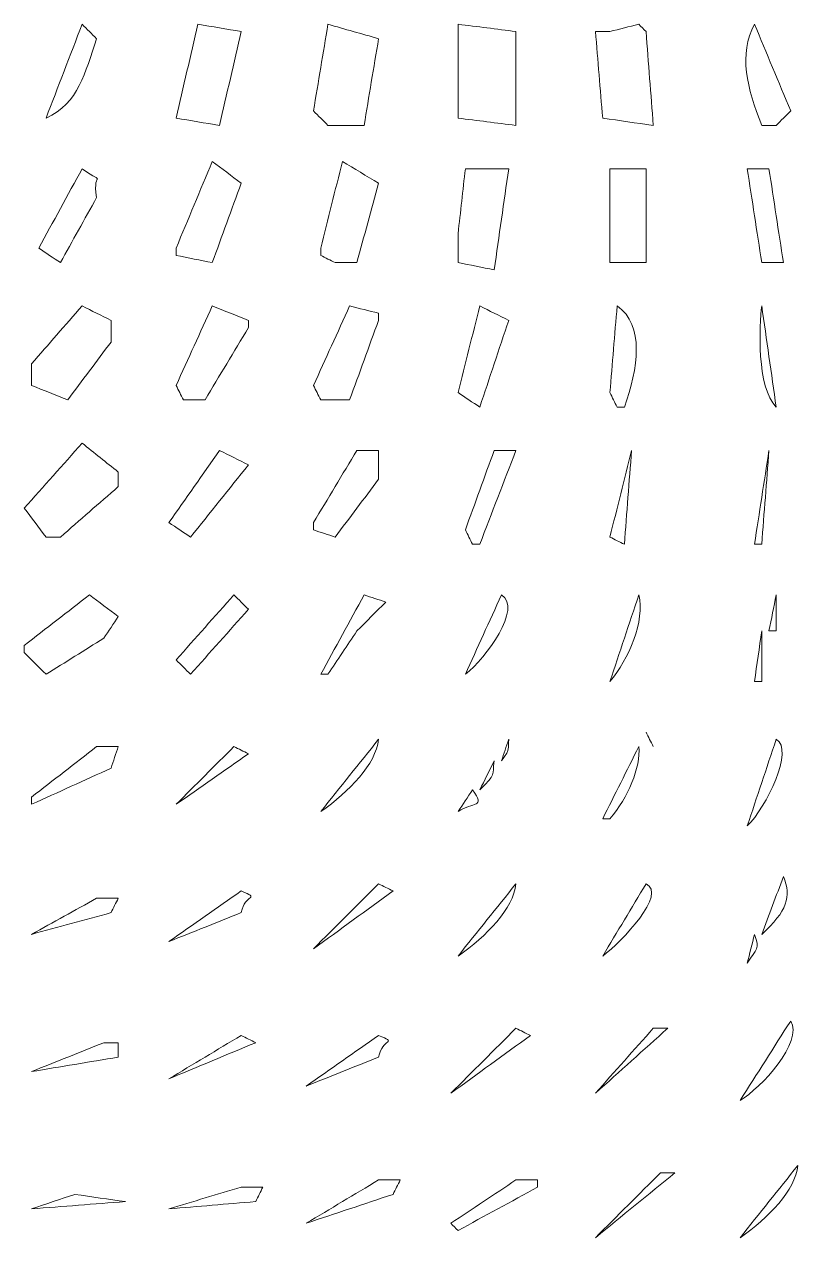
# Model space of a CAD drawing. Extents: x 69 to 542, y -750 to -43.
# Drawn here: x 317.9 to 425.7, y -746.3 to -578.3 of the extents above; entities that cross this region are included whole.
import ezdxf

# ---------------------------------------------------------------- set-up
doc = ezdxf.new("R2010")
doc.units = 0
doc.header["$MEASUREMENT"] = 0
doc.layers.add('Layer 1', color=7, linetype='Continuous', lineweight=0)

msp = doc.modelspace()

# ---------------------------------------------------------------- linework, layer by layer
at = {"layer": 'Layer 1', "color": 240, "lineweight": 18, "true_color": 0xed1c24}
for points, knots in [([(325.94, -578.33), (326.6, -579), (327.27, -579.67), (327.94, -580.33), (326.3, -585.04), (325.53, -589.27), (320.94, -591.33), (322.6, -587), (324.27, -582.67), (325.94, -578.33)], [0, 0, 0, 0, 1, 1, 1, 2, 2, 2, 3, 3, 3, 3]), ([(325.94, -578.33), (326.6, -579), (327.27, -579.67), (327.94, -580.33), (326.3, -585.04), (325.53, -589.27), (320.94, -591.33), (322.6, -587), (324.27, -582.67), (325.94, -578.33)], [0, 0, 0, 0, 1, 1, 1, 2, 2, 2, 3, 3, 3, 3]), ([(325.94, -578.33), (326.6, -579), (327.27, -579.67), (327.94, -580.33), (326.3, -585.04), (325.53, -589.27), (320.94, -591.33), (322.6, -587), (324.27, -582.67), (325.94, -578.33)], [0, 0, 0, 0, 1, 1, 1, 2, 2, 2, 3, 3, 3, 3]), ([(341.94, -578.33), (343.94, -578.67), (345.94, -579), (347.94, -579.33), (346.94, -583.67), (345.94, -588), (344.94, -592.33), (342.94, -592), (340.94, -591.67), (338.94, -591.33), (339.94, -587), (340.94, -582.67), (341.94, -578.33)], [0, 0, 0, 0, 1, 1, 1, 2, 2, 2, 3, 3, 3, 4, 4, 4, 4]), ([(341.94, -578.33), (343.94, -578.67), (345.94, -579), (347.94, -579.33), (346.94, -583.67), (345.94, -588), (344.94, -592.33), (342.94, -592), (340.94, -591.67), (338.94, -591.33), (339.94, -587), (340.94, -582.67), (341.94, -578.33)], [0, 0, 0, 0, 1, 1, 1, 2, 2, 2, 3, 3, 3, 4, 4, 4, 4]), ([(341.94, -578.33), (343.94, -578.67), (345.94, -579), (347.94, -579.33), (346.94, -583.67), (345.94, -588), (344.94, -592.33), (342.94, -592), (340.94, -591.67), (338.94, -591.33), (339.94, -587), (340.94, -582.67), (341.94, -578.33)], [0, 0, 0, 0, 1, 1, 1, 2, 2, 2, 3, 3, 3, 4, 4, 4, 4]), ([(359.94, -578.33), (362.27, -579), (364.6, -579.67), (366.94, -580.33), (366.27, -584.33), (365.6, -588.33), (364.94, -592.33), (363.27, -592.33), (361.6, -592.33), (359.94, -592.33), (359.27, -591.67), (358.6, -591), (357.94, -590.33), (358.6, -586.33), (359.27, -582.33), (359.94, -578.33)], [0, 0, 0, 0, 1, 1, 1, 2, 2, 2, 3, 3, 3, 4, 4, 4, 5, 5, 5, 5]), ([(359.94, -578.33), (362.27, -579), (364.6, -579.67), (366.94, -580.33), (366.27, -584.33), (365.6, -588.33), (364.94, -592.33), (363.27, -592.33), (361.6, -592.33), (359.94, -592.33), (359.27, -591.67), (358.6, -591), (357.94, -590.33), (358.6, -586.33), (359.27, -582.33), (359.94, -578.33)], [0, 0, 0, 0, 1, 1, 1, 2, 2, 2, 3, 3, 3, 4, 4, 4, 5, 5, 5, 5]), ([(359.94, -578.33), (362.27, -579), (364.6, -579.67), (366.94, -580.33), (366.27, -584.33), (365.6, -588.33), (364.94, -592.33), (363.27, -592.33), (361.6, -592.33), (359.94, -592.33), (359.27, -591.67), (358.6, -591), (357.94, -590.33), (358.6, -586.33), (359.27, -582.33), (359.94, -578.33)], [0, 0, 0, 0, 1, 1, 1, 2, 2, 2, 3, 3, 3, 4, 4, 4, 5, 5, 5, 5]), ([(377.94, -578.33), (380.6, -578.67), (383.27, -579), (385.94, -579.33), (385.94, -583.67), (385.94, -588), (385.94, -592.33), (383.27, -592), (380.6, -591.67), (377.94, -591.33), (377.94, -587), (377.94, -582.67), (377.94, -578.33)], [0, 0, 0, 0, 1, 1, 1, 2, 2, 2, 3, 3, 3, 4, 4, 4, 4]), ([(377.94, -578.33), (380.6, -578.67), (383.27, -579), (385.94, -579.33), (385.94, -583.67), (385.94, -588), (385.94, -592.33), (383.27, -592), (380.6, -591.67), (377.94, -591.33), (377.94, -587), (377.94, -582.67), (377.94, -578.33)], [0, 0, 0, 0, 1, 1, 1, 2, 2, 2, 3, 3, 3, 4, 4, 4, 4]), ([(377.94, -578.33), (380.6, -578.67), (383.27, -579), (385.94, -579.33), (385.94, -583.67), (385.94, -588), (385.94, -592.33), (383.27, -592), (380.6, -591.67), (377.94, -591.33), (377.94, -587), (377.94, -582.67), (377.94, -578.33)], [0, 0, 0, 0, 1, 1, 1, 2, 2, 2, 3, 3, 3, 4, 4, 4, 4]), ([(404.94, -592.33), (402.6, -592), (400.27, -591.67), (397.94, -591.33), (397.6, -587.33), (397.27, -583.33), (396.94, -579.33), (397.6, -579.33), (398.27, -579.33), (398.94, -579.33), (400.27, -579), (401.6, -578.67), (402.94, -578.33), (403.27, -578.67), (403.6, -579), (403.94, -579.33), (404.27, -583.67), (404.6, -588), (404.94, -592.33)], [0, 0, 0, 0, 1, 1, 1, 2, 2, 2, 3, 3, 3, 4, 4, 4, 5, 5, 5, 6, 6, 6, 6]), ([(404.94, -592.33), (402.6, -592), (400.27, -591.67), (397.94, -591.33), (397.6, -587.33), (397.27, -583.33), (396.94, -579.33), (397.6, -579.33), (398.27, -579.33), (398.94, -579.33), (400.27, -579), (401.6, -578.67), (402.94, -578.33), (403.27, -578.67), (403.6, -579), (403.94, -579.33), (404.27, -583.67), (404.6, -588), (404.94, -592.33)], [0, 0, 0, 0, 1, 1, 1, 2, 2, 2, 3, 3, 3, 4, 4, 4, 5, 5, 5, 6, 6, 6, 6]), ([(404.94, -592.33), (402.6, -592), (400.27, -591.67), (397.94, -591.33), (397.6, -587.33), (397.27, -583.33), (396.94, -579.33), (397.6, -579.33), (398.27, -579.33), (398.94, -579.33), (400.27, -579), (401.6, -578.67), (402.94, -578.33), (403.27, -578.67), (403.6, -579), (403.94, -579.33), (404.27, -583.67), (404.6, -588), (404.94, -592.33)], [0, 0, 0, 0, 1, 1, 1, 2, 2, 2, 3, 3, 3, 4, 4, 4, 5, 5, 5, 6, 6, 6, 6]), ([(418.94, -578.33), (420.6, -582.33), (422.27, -586.33), (423.94, -590.33), (423.27, -591), (422.6, -591.67), (421.94, -592.33), (421.27, -592.33), (420.6, -592.33), (419.94, -592.33), (417.91, -587.16), (416.68, -582.52), (418.94, -578.33)], [0, 0, 0, 0, 1, 1, 1, 2, 2, 2, 3, 3, 3, 4, 4, 4, 4]), ([(418.94, -578.33), (420.6, -582.33), (422.27, -586.33), (423.94, -590.33), (423.27, -591), (422.6, -591.67), (421.94, -592.33), (421.27, -592.33), (420.6, -592.33), (419.94, -592.33), (417.91, -587.16), (416.68, -582.52), (418.94, -578.33)], [0, 0, 0, 0, 1, 1, 1, 2, 2, 2, 3, 3, 3, 4, 4, 4, 4]), ([(418.94, -578.33), (420.6, -582.33), (422.27, -586.33), (423.94, -590.33), (423.27, -591), (422.6, -591.67), (421.94, -592.33), (421.27, -592.33), (420.6, -592.33), (419.94, -592.33), (417.91, -587.16), (416.68, -582.52), (418.94, -578.33)], [0, 0, 0, 0, 1, 1, 1, 2, 2, 2, 3, 3, 3, 4, 4, 4, 4]), ([(325.94, -598.33), (329.57, -600.95), (327.25, -598.07), (327.94, -602.33), (326.27, -605.33), (324.6, -608.33), (322.94, -611.33), (321.94, -610.67), (320.94, -610), (319.94, -609.33), (321.94, -605.67), (323.94, -602), (325.94, -598.33)], [0, 0, 0, 0, 1, 1, 1, 2, 2, 2, 3, 3, 3, 4, 4, 4, 4]), ([(325.94, -598.33), (329.57, -600.95), (327.25, -598.07), (327.94, -602.33), (326.27, -605.33), (324.6, -608.33), (322.94, -611.33), (321.94, -610.67), (320.94, -610), (319.94, -609.33), (321.94, -605.67), (323.94, -602), (325.94, -598.33)], [0, 0, 0, 0, 1, 1, 1, 2, 2, 2, 3, 3, 3, 4, 4, 4, 4]), ([(325.94, -598.33), (329.57, -600.95), (327.25, -598.07), (327.94, -602.33), (326.27, -605.33), (324.6, -608.33), (322.94, -611.33), (321.94, -610.67), (320.94, -610), (319.94, -609.33), (321.94, -605.67), (323.94, -602), (325.94, -598.33)], [0, 0, 0, 0, 1, 1, 1, 2, 2, 2, 3, 3, 3, 4, 4, 4, 4]), ([(343.94, -597.33), (345.27, -598.33), (346.6, -599.33), (347.94, -600.33), (346.6, -604), (345.27, -607.67), (343.94, -611.33), (342.27, -611), (340.6, -610.67), (338.94, -610.33), (338.94, -610), (338.94, -609.67), (338.94, -609.33), (340.6, -605.33), (342.27, -601.33), (343.94, -597.33)], [0, 0, 0, 0, 1, 1, 1, 2, 2, 2, 3, 3, 3, 4, 4, 4, 5, 5, 5, 5]), ([(343.94, -597.33), (345.27, -598.33), (346.6, -599.33), (347.94, -600.33), (346.6, -604), (345.27, -607.67), (343.94, -611.33), (342.27, -611), (340.6, -610.67), (338.94, -610.33), (338.94, -610), (338.94, -609.67), (338.94, -609.33), (340.6, -605.33), (342.27, -601.33), (343.94, -597.33)], [0, 0, 0, 0, 1, 1, 1, 2, 2, 2, 3, 3, 3, 4, 4, 4, 5, 5, 5, 5]), ([(343.94, -597.33), (345.27, -598.33), (346.6, -599.33), (347.94, -600.33), (346.6, -604), (345.27, -607.67), (343.94, -611.33), (342.27, -611), (340.6, -610.67), (338.94, -610.33), (338.94, -610), (338.94, -609.67), (338.94, -609.33), (340.6, -605.33), (342.27, -601.33), (343.94, -597.33)], [0, 0, 0, 0, 1, 1, 1, 2, 2, 2, 3, 3, 3, 4, 4, 4, 5, 5, 5, 5]), ([(361.94, -597.33), (363.6, -598.33), (365.27, -599.33), (366.94, -600.33), (365.94, -604), (364.94, -607.67), (363.94, -611.33), (362.94, -611.33), (361.94, -611.33), (360.94, -611.33), (360.27, -611), (359.6, -610.67), (358.94, -610.33), (358.94, -610), (358.94, -609.67), (358.94, -609.33), (359.94, -605.33), (360.94, -601.33), (361.94, -597.33)], [0, 0, 0, 0, 1, 1, 1, 2, 2, 2, 3, 3, 3, 4, 4, 4, 5, 5, 5, 6, 6, 6, 6]), ([(361.94, -597.33), (363.6, -598.33), (365.27, -599.33), (366.94, -600.33), (365.94, -604), (364.94, -607.67), (363.94, -611.33), (362.94, -611.33), (361.94, -611.33), (360.94, -611.33), (360.27, -611), (359.6, -610.67), (358.94, -610.33), (358.94, -610), (358.94, -609.67), (358.94, -609.33), (359.94, -605.33), (360.94, -601.33), (361.94, -597.33)], [0, 0, 0, 0, 1, 1, 1, 2, 2, 2, 3, 3, 3, 4, 4, 4, 5, 5, 5, 6, 6, 6, 6]), ([(361.94, -597.33), (363.6, -598.33), (365.27, -599.33), (366.94, -600.33), (365.94, -604), (364.94, -607.67), (363.94, -611.33), (362.94, -611.33), (361.94, -611.33), (360.94, -611.33), (360.27, -611), (359.6, -610.67), (358.94, -610.33), (358.94, -610), (358.94, -609.67), (358.94, -609.33), (359.94, -605.33), (360.94, -601.33), (361.94, -597.33)], [0, 0, 0, 0, 1, 1, 1, 2, 2, 2, 3, 3, 3, 4, 4, 4, 5, 5, 5, 6, 6, 6, 6]), ([(378.94, -598.33), (380.94, -598.33), (382.94, -598.33), (384.94, -598.33), (384.27, -603), (383.6, -607.67), (382.94, -612.33), (381.27, -612), (379.6, -611.67), (377.94, -611.33), (377.94, -610), (377.94, -608.67), (377.94, -607.33), (378.27, -604.33), (378.6, -601.33), (378.94, -598.33)], [0, 0, 0, 0, 1, 1, 1, 2, 2, 2, 3, 3, 3, 4, 4, 4, 5, 5, 5, 5]), ([(378.94, -598.33), (380.94, -598.33), (382.94, -598.33), (384.94, -598.33), (384.27, -603), (383.6, -607.67), (382.94, -612.33), (381.27, -612), (379.6, -611.67), (377.94, -611.33), (377.94, -610), (377.94, -608.67), (377.94, -607.33), (378.27, -604.33), (378.6, -601.33), (378.94, -598.33)], [0, 0, 0, 0, 1, 1, 1, 2, 2, 2, 3, 3, 3, 4, 4, 4, 5, 5, 5, 5]), ([(378.94, -598.33), (380.94, -598.33), (382.94, -598.33), (384.94, -598.33), (384.27, -603), (383.6, -607.67), (382.94, -612.33), (381.27, -612), (379.6, -611.67), (377.94, -611.33), (377.94, -610), (377.94, -608.67), (377.94, -607.33), (378.27, -604.33), (378.6, -601.33), (378.94, -598.33)], [0, 0, 0, 0, 1, 1, 1, 2, 2, 2, 3, 3, 3, 4, 4, 4, 5, 5, 5, 5]), ([(398.94, -598.33), (400.6, -598.33), (402.27, -598.33), (403.94, -598.33), (403.94, -602.67), (403.94, -607), (403.94, -611.33), (402.27, -611.33), (400.6, -611.33), (398.94, -611.33), (398.94, -607), (398.94, -602.67), (398.94, -598.33)], [0, 0, 0, 0, 1, 1, 1, 2, 2, 2, 3, 3, 3, 4, 4, 4, 4]), ([(398.94, -598.33), (400.6, -598.33), (402.27, -598.33), (403.94, -598.33), (403.94, -602.67), (403.94, -607), (403.94, -611.33), (402.27, -611.33), (400.6, -611.33), (398.94, -611.33), (398.94, -607), (398.94, -602.67), (398.94, -598.33)], [0, 0, 0, 0, 1, 1, 1, 2, 2, 2, 3, 3, 3, 4, 4, 4, 4]), ([(398.94, -598.33), (400.6, -598.33), (402.27, -598.33), (403.94, -598.33), (403.94, -602.67), (403.94, -607), (403.94, -611.33), (402.27, -611.33), (400.6, -611.33), (398.94, -611.33), (398.94, -607), (398.94, -602.67), (398.94, -598.33)], [0, 0, 0, 0, 1, 1, 1, 2, 2, 2, 3, 3, 3, 4, 4, 4, 4]), ([(417.94, -598.33), (418.94, -598.33), (419.94, -598.33), (420.94, -598.33), (421.6, -602.67), (422.27, -607), (422.94, -611.33), (421.94, -611.33), (420.94, -611.33), (419.94, -611.33), (419.27, -607), (418.6, -602.67), (417.94, -598.33)], [0, 0, 0, 0, 1, 1, 1, 2, 2, 2, 3, 3, 3, 4, 4, 4, 4]), ([(417.94, -598.33), (418.94, -598.33), (419.94, -598.33), (420.94, -598.33), (421.6, -602.67), (422.27, -607), (422.94, -611.33), (421.94, -611.33), (420.94, -611.33), (419.94, -611.33), (419.27, -607), (418.6, -602.67), (417.94, -598.33)], [0, 0, 0, 0, 1, 1, 1, 2, 2, 2, 3, 3, 3, 4, 4, 4, 4]), ([(417.94, -598.33), (418.94, -598.33), (419.94, -598.33), (420.94, -598.33), (421.6, -602.67), (422.27, -607), (422.94, -611.33), (421.94, -611.33), (420.94, -611.33), (419.94, -611.33), (419.27, -607), (418.6, -602.67), (417.94, -598.33)], [0, 0, 0, 0, 1, 1, 1, 2, 2, 2, 3, 3, 3, 4, 4, 4, 4]), ([(325.94, -617.33), (327.27, -618), (328.6, -618.67), (329.94, -619.33), (329.94, -620.33), (329.94, -621.33), (329.94, -622.33), (327.94, -625), (325.94, -627.67), (323.94, -630.33), (322.27, -629.67), (320.6, -629), (318.94, -628.33), (318.94, -627.33), (318.94, -626.33), (318.94, -625.33), (321.27, -622.67), (323.6, -620), (325.94, -617.33)], [0, 0, 0, 0, 1, 1, 1, 2, 2, 2, 3, 3, 3, 4, 4, 4, 5, 5, 5, 6, 6, 6, 6]), ([(325.94, -617.33), (327.27, -618), (328.6, -618.67), (329.94, -619.33), (329.94, -620.33), (329.94, -621.33), (329.94, -622.33), (327.94, -625), (325.94, -627.67), (323.94, -630.33), (322.27, -629.67), (320.6, -629), (318.94, -628.33), (318.94, -627.33), (318.94, -626.33), (318.94, -625.33), (321.27, -622.67), (323.6, -620), (325.94, -617.33)], [0, 0, 0, 0, 1, 1, 1, 2, 2, 2, 3, 3, 3, 4, 4, 4, 5, 5, 5, 6, 6, 6, 6]), ([(325.94, -617.33), (327.27, -618), (328.6, -618.67), (329.94, -619.33), (329.94, -620.33), (329.94, -621.33), (329.94, -622.33), (327.94, -625), (325.94, -627.67), (323.94, -630.33), (322.27, -629.67), (320.6, -629), (318.94, -628.33), (318.94, -627.33), (318.94, -626.33), (318.94, -625.33), (321.27, -622.67), (323.6, -620), (325.94, -617.33)], [0, 0, 0, 0, 1, 1, 1, 2, 2, 2, 3, 3, 3, 4, 4, 4, 5, 5, 5, 6, 6, 6, 6]), ([(343.94, -617.33), (345.6, -618), (347.27, -618.67), (348.94, -619.33), (348.94, -619.67), (348.94, -620), (348.94, -620.33), (346.94, -623.67), (344.94, -627), (342.94, -630.33), (341.94, -630.33), (340.94, -630.33), (339.94, -630.33), (339.6, -629.67), (339.27, -629), (338.94, -628.33), (340.6, -624.67), (342.27, -621), (343.94, -617.33)], [0, 0, 0, 0, 1, 1, 1, 2, 2, 2, 3, 3, 3, 4, 4, 4, 5, 5, 5, 6, 6, 6, 6]), ([(343.94, -617.33), (345.6, -618), (347.27, -618.67), (348.94, -619.33), (348.94, -619.67), (348.94, -620), (348.94, -620.33), (346.94, -623.67), (344.94, -627), (342.94, -630.33), (341.94, -630.33), (340.94, -630.33), (339.94, -630.33), (339.6, -629.67), (339.27, -629), (338.94, -628.33), (340.6, -624.67), (342.27, -621), (343.94, -617.33)], [0, 0, 0, 0, 1, 1, 1, 2, 2, 2, 3, 3, 3, 4, 4, 4, 5, 5, 5, 6, 6, 6, 6]), ([(343.94, -617.33), (345.6, -618), (347.27, -618.67), (348.94, -619.33), (348.94, -619.67), (348.94, -620), (348.94, -620.33), (346.94, -623.67), (344.94, -627), (342.94, -630.33), (341.94, -630.33), (340.94, -630.33), (339.94, -630.33), (339.6, -629.67), (339.27, -629), (338.94, -628.33), (340.6, -624.67), (342.27, -621), (343.94, -617.33)], [0, 0, 0, 0, 1, 1, 1, 2, 2, 2, 3, 3, 3, 4, 4, 4, 5, 5, 5, 6, 6, 6, 6]), ([(362.94, -617.33), (364.27, -617.67), (365.6, -618), (366.94, -618.33), (366.94, -618.67), (366.94, -619), (366.94, -619.33), (365.6, -623), (364.27, -626.67), (362.94, -630.33), (361.6, -630.33), (360.27, -630.33), (358.94, -630.33), (358.6, -629.67), (358.27, -629), (357.94, -628.33), (359.6, -624.67), (361.27, -621), (362.94, -617.33)], [0, 0, 0, 0, 1, 1, 1, 2, 2, 2, 3, 3, 3, 4, 4, 4, 5, 5, 5, 6, 6, 6, 6]), ([(362.94, -617.33), (364.27, -617.67), (365.6, -618), (366.94, -618.33), (366.94, -618.67), (366.94, -619), (366.94, -619.33), (365.6, -623), (364.27, -626.67), (362.94, -630.33), (361.6, -630.33), (360.27, -630.33), (358.94, -630.33), (358.6, -629.67), (358.27, -629), (357.94, -628.33), (359.6, -624.67), (361.27, -621), (362.94, -617.33)], [0, 0, 0, 0, 1, 1, 1, 2, 2, 2, 3, 3, 3, 4, 4, 4, 5, 5, 5, 6, 6, 6, 6]), ([(362.94, -617.33), (364.27, -617.67), (365.6, -618), (366.94, -618.33), (366.94, -618.67), (366.94, -619), (366.94, -619.33), (365.6, -623), (364.27, -626.67), (362.94, -630.33), (361.6, -630.33), (360.27, -630.33), (358.94, -630.33), (358.6, -629.67), (358.27, -629), (357.94, -628.33), (359.6, -624.67), (361.27, -621), (362.94, -617.33)], [0, 0, 0, 0, 1, 1, 1, 2, 2, 2, 3, 3, 3, 4, 4, 4, 5, 5, 5, 6, 6, 6, 6]), ([(380.94, -617.33), (382.27, -618), (383.6, -618.67), (384.94, -619.33), (383.6, -623.33), (382.27, -627.33), (380.94, -631.33), (379.94, -630.67), (378.94, -630), (377.94, -629.33), (378.94, -625.33), (379.94, -621.33), (380.94, -617.33)], [0, 0, 0, 0, 1, 1, 1, 2, 2, 2, 3, 3, 3, 4, 4, 4, 4]), ([(380.94, -617.33), (382.27, -618), (383.6, -618.67), (384.94, -619.33), (383.6, -623.33), (382.27, -627.33), (380.94, -631.33), (379.94, -630.67), (378.94, -630), (377.94, -629.33), (378.94, -625.33), (379.94, -621.33), (380.94, -617.33)], [0, 0, 0, 0, 1, 1, 1, 2, 2, 2, 3, 3, 3, 4, 4, 4, 4]), ([(380.94, -617.33), (382.27, -618), (383.6, -618.67), (384.94, -619.33), (383.6, -623.33), (382.27, -627.33), (380.94, -631.33), (379.94, -630.67), (378.94, -630), (377.94, -629.33), (378.94, -625.33), (379.94, -621.33), (380.94, -617.33)], [0, 0, 0, 0, 1, 1, 1, 2, 2, 2, 3, 3, 3, 4, 4, 4, 4]), ([(399.94, -617.33), (403.78, -619.96), (402.83, -626.03), (400.94, -631.33), (400.6, -631.33), (400.27, -631.33), (399.94, -631.33), (399.6, -630.67), (399.27, -630), (398.94, -629.33), (399.27, -625.33), (399.6, -621.33), (399.94, -617.33)], [0, 0, 0, 0, 1, 1, 1, 2, 2, 2, 3, 3, 3, 4, 4, 4, 4]), ([(399.94, -617.33), (403.78, -619.96), (402.83, -626.03), (400.94, -631.33), (400.6, -631.33), (400.27, -631.33), (399.94, -631.33), (399.6, -630.67), (399.27, -630), (398.94, -629.33), (399.27, -625.33), (399.6, -621.33), (399.94, -617.33)], [0, 0, 0, 0, 1, 1, 1, 2, 2, 2, 3, 3, 3, 4, 4, 4, 4]), ([(399.94, -617.33), (403.78, -619.96), (402.83, -626.03), (400.94, -631.33), (400.6, -631.33), (400.27, -631.33), (399.94, -631.33), (399.6, -630.67), (399.27, -630), (398.94, -629.33), (399.27, -625.33), (399.6, -621.33), (399.94, -617.33)], [0, 0, 0, 0, 1, 1, 1, 2, 2, 2, 3, 3, 3, 4, 4, 4, 4]), ([(419.94, -617.33), (420.6, -622), (421.27, -626.67), (421.94, -631.33), (419.21, -628.68), (419.6, -619.95), (419.94, -617.33)], [0, 0, 0, 0, 1, 1, 1, 2, 2, 2, 2]), ([(419.94, -617.33), (420.6, -622), (421.27, -626.67), (421.94, -631.33), (419.21, -628.68), (419.6, -619.95), (419.94, -617.33)], [0, 0, 0, 0, 1, 1, 1, 2, 2, 2, 2]), ([(419.94, -617.33), (420.6, -622), (421.27, -626.67), (421.94, -631.33), (419.21, -628.68), (419.6, -619.95), (419.94, -617.33)], [0, 0, 0, 0, 1, 1, 1, 2, 2, 2, 2]), ([(325.94, -636.33), (327.6, -637.67), (329.27, -639), (330.94, -640.33), (330.94, -641), (330.94, -641.67), (330.94, -642.33), (328.27, -644.67), (325.6, -647), (322.94, -649.33), (322.27, -649.33), (321.6, -649.33), (320.94, -649.33), (319.94, -648), (318.94, -646.67), (317.94, -645.33), (320.6, -642.33), (323.27, -639.33), (325.94, -636.33)], [0, 0, 0, 0, 1, 1, 1, 2, 2, 2, 3, 3, 3, 4, 4, 4, 5, 5, 5, 6, 6, 6, 6]), ([(325.94, -636.33), (327.6, -637.67), (329.27, -639), (330.94, -640.33), (330.94, -641), (330.94, -641.67), (330.94, -642.33), (328.27, -644.67), (325.6, -647), (322.94, -649.33), (322.27, -649.33), (321.6, -649.33), (320.94, -649.33), (319.94, -648), (318.94, -646.67), (317.94, -645.33), (320.6, -642.33), (323.27, -639.33), (325.94, -636.33)], [0, 0, 0, 0, 1, 1, 1, 2, 2, 2, 3, 3, 3, 4, 4, 4, 5, 5, 5, 6, 6, 6, 6]), ([(325.94, -636.33), (327.6, -637.67), (329.27, -639), (330.94, -640.33), (330.94, -641), (330.94, -641.67), (330.94, -642.33), (328.27, -644.67), (325.6, -647), (322.94, -649.33), (322.27, -649.33), (321.6, -649.33), (320.94, -649.33), (319.94, -648), (318.94, -646.67), (317.94, -645.33), (320.6, -642.33), (323.27, -639.33), (325.94, -636.33)], [0, 0, 0, 0, 1, 1, 1, 2, 2, 2, 3, 3, 3, 4, 4, 4, 5, 5, 5, 6, 6, 6, 6]), ([(344.94, -637.33), (346.27, -638), (347.6, -638.67), (348.94, -639.33), (346.27, -642.67), (343.6, -646), (340.94, -649.33), (339.94, -648.67), (338.94, -648), (337.94, -647.33), (340.27, -644), (342.6, -640.67), (344.94, -637.33)], [0, 0, 0, 0, 1, 1, 1, 2, 2, 2, 3, 3, 3, 4, 4, 4, 4]), ([(344.94, -637.33), (346.27, -638), (347.6, -638.67), (348.94, -639.33), (346.27, -642.67), (343.6, -646), (340.94, -649.33), (339.94, -648.67), (338.94, -648), (337.94, -647.33), (340.27, -644), (342.6, -640.67), (344.94, -637.33)], [0, 0, 0, 0, 1, 1, 1, 2, 2, 2, 3, 3, 3, 4, 4, 4, 4]), ([(344.94, -637.33), (346.27, -638), (347.6, -638.67), (348.94, -639.33), (346.27, -642.67), (343.6, -646), (340.94, -649.33), (339.94, -648.67), (338.94, -648), (337.94, -647.33), (340.27, -644), (342.6, -640.67), (344.94, -637.33)], [0, 0, 0, 0, 1, 1, 1, 2, 2, 2, 3, 3, 3, 4, 4, 4, 4]), ([(363.94, -637.33), (364.94, -637.33), (365.94, -637.33), (366.94, -637.33), (366.94, -638.67), (366.94, -640), (366.94, -641.33), (364.94, -644), (362.94, -646.67), (360.94, -649.33), (359.94, -649), (358.94, -648.67), (357.94, -648.33), (357.94, -648), (357.94, -647.67), (357.94, -647.33), (359.94, -644), (361.94, -640.67), (363.94, -637.33)], [0, 0, 0, 0, 1, 1, 1, 2, 2, 2, 3, 3, 3, 4, 4, 4, 5, 5, 5, 6, 6, 6, 6]), ([(363.94, -637.33), (364.94, -637.33), (365.94, -637.33), (366.94, -637.33), (366.94, -638.67), (366.94, -640), (366.94, -641.33), (364.94, -644), (362.94, -646.67), (360.94, -649.33), (359.94, -649), (358.94, -648.67), (357.94, -648.33), (357.94, -648), (357.94, -647.67), (357.94, -647.33), (359.94, -644), (361.94, -640.67), (363.94, -637.33)], [0, 0, 0, 0, 1, 1, 1, 2, 2, 2, 3, 3, 3, 4, 4, 4, 5, 5, 5, 6, 6, 6, 6]), ([(363.94, -637.33), (364.94, -637.33), (365.94, -637.33), (366.94, -637.33), (366.94, -638.67), (366.94, -640), (366.94, -641.33), (364.94, -644), (362.94, -646.67), (360.94, -649.33), (359.94, -649), (358.94, -648.67), (357.94, -648.33), (357.94, -648), (357.94, -647.67), (357.94, -647.33), (359.94, -644), (361.94, -640.67), (363.94, -637.33)], [0, 0, 0, 0, 1, 1, 1, 2, 2, 2, 3, 3, 3, 4, 4, 4, 5, 5, 5, 6, 6, 6, 6]), ([(382.94, -637.33), (383.94, -637.33), (384.94, -637.33), (385.94, -637.33), (384.27, -641.67), (382.6, -646), (380.94, -650.33), (380.6, -650.33), (380.27, -650.33), (379.94, -650.33), (379.6, -649.67), (379.27, -649), (378.94, -648.33), (380.27, -644.67), (381.6, -641), (382.94, -637.33)], [0, 0, 0, 0, 1, 1, 1, 2, 2, 2, 3, 3, 3, 4, 4, 4, 5, 5, 5, 5]), ([(382.94, -637.33), (383.94, -637.33), (384.94, -637.33), (385.94, -637.33), (384.27, -641.67), (382.6, -646), (380.94, -650.33), (380.6, -650.33), (380.27, -650.33), (379.94, -650.33), (379.6, -649.67), (379.27, -649), (378.94, -648.33), (380.27, -644.67), (381.6, -641), (382.94, -637.33)], [0, 0, 0, 0, 1, 1, 1, 2, 2, 2, 3, 3, 3, 4, 4, 4, 5, 5, 5, 5]), ([(382.94, -637.33), (383.94, -637.33), (384.94, -637.33), (385.94, -637.33), (384.27, -641.67), (382.6, -646), (380.94, -650.33), (380.6, -650.33), (380.27, -650.33), (379.94, -650.33), (379.6, -649.67), (379.27, -649), (378.94, -648.33), (380.27, -644.67), (381.6, -641), (382.94, -637.33)], [0, 0, 0, 0, 1, 1, 1, 2, 2, 2, 3, 3, 3, 4, 4, 4, 5, 5, 5, 5]), ([(401.94, -637.33), (401.6, -641.67), (401.27, -646), (400.94, -650.33), (400.27, -650), (399.6, -649.67), (398.94, -649.33), (399.94, -645.33), (400.94, -641.33), (401.94, -637.33)], [0, 0, 0, 0, 1, 1, 1, 2, 2, 2, 3, 3, 3, 3]), ([(401.94, -637.33), (401.6, -641.67), (401.27, -646), (400.94, -650.33), (400.27, -650), (399.6, -649.67), (398.94, -649.33), (399.94, -645.33), (400.94, -641.33), (401.94, -637.33)], [0, 0, 0, 0, 1, 1, 1, 2, 2, 2, 3, 3, 3, 3]), ([(401.94, -637.33), (401.6, -641.67), (401.27, -646), (400.94, -650.33), (400.27, -650), (399.6, -649.67), (398.94, -649.33), (399.94, -645.33), (400.94, -641.33), (401.94, -637.33)], [0, 0, 0, 0, 1, 1, 1, 2, 2, 2, 3, 3, 3, 3]), ([(420.94, -637.33), (420.6, -641.67), (420.27, -646), (419.94, -650.33), (419.6, -650.33), (419.27, -650.33), (418.94, -650.33), (419.6, -646), (420.27, -641.67), (420.94, -637.33)], [0, 0, 0, 0, 1, 1, 1, 2, 2, 2, 3, 3, 3, 3]), ([(420.94, -637.33), (420.6, -641.67), (420.27, -646), (419.94, -650.33), (419.6, -650.33), (419.27, -650.33), (418.94, -650.33), (419.6, -646), (420.27, -641.67), (420.94, -637.33)], [0, 0, 0, 0, 1, 1, 1, 2, 2, 2, 3, 3, 3, 3]), ([(420.94, -637.33), (420.6, -641.67), (420.27, -646), (419.94, -650.33), (419.6, -650.33), (419.27, -650.33), (418.94, -650.33), (419.6, -646), (420.27, -641.67), (420.94, -637.33)], [0, 0, 0, 0, 1, 1, 1, 2, 2, 2, 3, 3, 3, 3]), ([(326.94, -657.33), (328.27, -658.33), (329.6, -659.33), (330.94, -660.33), (330.27, -661.33), (329.6, -662.33), (328.94, -663.33), (326.27, -665), (323.6, -666.67), (320.94, -668.33), (319.94, -667.33), (318.94, -666.33), (317.94, -665.33), (317.94, -665), (317.94, -664.67), (317.94, -664.33), (320.94, -662), (323.94, -659.67), (326.94, -657.33)], [0, 0, 0, 0, 1, 1, 1, 2, 2, 2, 3, 3, 3, 4, 4, 4, 5, 5, 5, 6, 6, 6, 6]), ([(326.94, -657.33), (328.27, -658.33), (329.6, -659.33), (330.94, -660.33), (330.27, -661.33), (329.6, -662.33), (328.94, -663.33), (326.27, -665), (323.6, -666.67), (320.94, -668.33), (319.94, -667.33), (318.94, -666.33), (317.94, -665.33), (317.94, -665), (317.94, -664.67), (317.94, -664.33), (320.94, -662), (323.94, -659.67), (326.94, -657.33)], [0, 0, 0, 0, 1, 1, 1, 2, 2, 2, 3, 3, 3, 4, 4, 4, 5, 5, 5, 6, 6, 6, 6]), ([(326.94, -657.33), (328.27, -658.33), (329.6, -659.33), (330.94, -660.33), (330.27, -661.33), (329.6, -662.33), (328.94, -663.33), (326.27, -665), (323.6, -666.67), (320.94, -668.33), (319.94, -667.33), (318.94, -666.33), (317.94, -665.33), (317.94, -665), (317.94, -664.67), (317.94, -664.33), (320.94, -662), (323.94, -659.67), (326.94, -657.33)], [0, 0, 0, 0, 1, 1, 1, 2, 2, 2, 3, 3, 3, 4, 4, 4, 5, 5, 5, 6, 6, 6, 6]), ([(346.94, -657.33), (347.6, -658), (348.27, -658.67), (348.94, -659.33), (346.27, -662.33), (343.6, -665.33), (340.94, -668.33), (340.27, -667.67), (339.6, -667), (338.94, -666.33), (341.6, -663.33), (344.27, -660.33), (346.94, -657.33)], [0, 0, 0, 0, 1, 1, 1, 2, 2, 2, 3, 3, 3, 4, 4, 4, 4]), ([(346.94, -657.33), (347.6, -658), (348.27, -658.67), (348.94, -659.33), (346.27, -662.33), (343.6, -665.33), (340.94, -668.33), (340.27, -667.67), (339.6, -667), (338.94, -666.33), (341.6, -663.33), (344.27, -660.33), (346.94, -657.33)], [0, 0, 0, 0, 1, 1, 1, 2, 2, 2, 3, 3, 3, 4, 4, 4, 4]), ([(346.94, -657.33), (347.6, -658), (348.27, -658.67), (348.94, -659.33), (346.27, -662.33), (343.6, -665.33), (340.94, -668.33), (340.27, -667.67), (339.6, -667), (338.94, -666.33), (341.6, -663.33), (344.27, -660.33), (346.94, -657.33)], [0, 0, 0, 0, 1, 1, 1, 2, 2, 2, 3, 3, 3, 4, 4, 4, 4]), ([(364.94, -657.33), (365.94, -657.67), (366.94, -658), (367.94, -658.33), (366.6, -659.67), (365.27, -661), (363.94, -662.33), (362.6, -664.33), (361.27, -666.33), (359.94, -668.33), (359.6, -668.33), (359.27, -668.33), (358.94, -668.33), (360.94, -664.67), (362.94, -661), (364.94, -657.33)], [0, 0, 0, 0, 1, 1, 1, 2, 2, 2, 3, 3, 3, 4, 4, 4, 5, 5, 5, 5]), ([(364.94, -657.33), (365.94, -657.67), (366.94, -658), (367.94, -658.33), (366.6, -659.67), (365.27, -661), (363.94, -662.33), (362.6, -664.33), (361.27, -666.33), (359.94, -668.33), (359.6, -668.33), (359.27, -668.33), (358.94, -668.33), (360.94, -664.67), (362.94, -661), (364.94, -657.33)], [0, 0, 0, 0, 1, 1, 1, 2, 2, 2, 3, 3, 3, 4, 4, 4, 5, 5, 5, 5]), ([(364.94, -657.33), (365.94, -657.67), (366.94, -658), (367.94, -658.33), (366.6, -659.67), (365.27, -661), (363.94, -662.33), (362.6, -664.33), (361.27, -666.33), (359.94, -668.33), (359.6, -668.33), (359.27, -668.33), (358.94, -668.33), (360.94, -664.67), (362.94, -661), (364.94, -657.33)], [0, 0, 0, 0, 1, 1, 1, 2, 2, 2, 3, 3, 3, 4, 4, 4, 5, 5, 5, 5]), ([(383.94, -657.33), (386.85, -659.16), (381.85, -666.06), (378.94, -668.33), (380.6, -664.67), (382.27, -661), (383.94, -657.33)], [0, 0, 0, 0, 1, 1, 1, 2, 2, 2, 2]), ([(383.94, -657.33), (386.85, -659.16), (381.85, -666.06), (378.94, -668.33), (380.6, -664.67), (382.27, -661), (383.94, -657.33)], [0, 0, 0, 0, 1, 1, 1, 2, 2, 2, 2]), ([(383.94, -657.33), (386.85, -659.16), (381.85, -666.06), (378.94, -668.33), (380.6, -664.67), (382.27, -661), (383.94, -657.33)], [0, 0, 0, 0, 1, 1, 1, 2, 2, 2, 2]), ([(402.94, -657.33), (403.82, -660.94), (401.54, -666.24), (398.94, -669.33), (400.27, -665.33), (401.6, -661.33), (402.94, -657.33)], [0, 0, 0, 0, 1, 1, 1, 2, 2, 2, 2]), ([(402.94, -657.33), (403.82, -660.94), (401.54, -666.24), (398.94, -669.33), (400.27, -665.33), (401.6, -661.33), (402.94, -657.33)], [0, 0, 0, 0, 1, 1, 1, 2, 2, 2, 2]), ([(402.94, -657.33), (403.82, -660.94), (401.54, -666.24), (398.94, -669.33), (400.27, -665.33), (401.6, -661.33), (402.94, -657.33)], [0, 0, 0, 0, 1, 1, 1, 2, 2, 2, 2]), ([(421.94, -657.33), (421.94, -659), (421.94, -660.67), (421.94, -662.33), (421.6, -662.33), (421.27, -662.33), (420.94, -662.33), (421.27, -660.67), (421.6, -659), (421.94, -657.33)], [0, 0, 0, 0, 1, 1, 1, 2, 2, 2, 3, 3, 3, 3]), ([(421.94, -657.33), (421.94, -659), (421.94, -660.67), (421.94, -662.33), (421.6, -662.33), (421.27, -662.33), (420.94, -662.33), (421.27, -660.67), (421.6, -659), (421.94, -657.33)], [0, 0, 0, 0, 1, 1, 1, 2, 2, 2, 3, 3, 3, 3]), ([(421.94, -657.33), (421.94, -659), (421.94, -660.67), (421.94, -662.33), (421.6, -662.33), (421.27, -662.33), (420.94, -662.33), (421.27, -660.67), (421.6, -659), (421.94, -657.33)], [0, 0, 0, 0, 1, 1, 1, 2, 2, 2, 3, 3, 3, 3]), ([(419.94, -662.33), (419.94, -664.67), (419.94, -667), (419.94, -669.33), (419.6, -669.33), (419.27, -669.33), (418.94, -669.33), (419.27, -667), (419.6, -664.67), (419.94, -662.33)], [0, 0, 0, 0, 1, 1, 1, 2, 2, 2, 3, 3, 3, 3]), ([(419.94, -662.33), (419.94, -664.67), (419.94, -667), (419.94, -669.33), (419.6, -669.33), (419.27, -669.33), (418.94, -669.33), (419.27, -667), (419.6, -664.67), (419.94, -662.33)], [0, 0, 0, 0, 1, 1, 1, 2, 2, 2, 3, 3, 3, 3]), ([(419.94, -662.33), (419.94, -664.67), (419.94, -667), (419.94, -669.33), (419.6, -669.33), (419.27, -669.33), (418.94, -669.33), (419.27, -667), (419.6, -664.67), (419.94, -662.33)], [0, 0, 0, 0, 1, 1, 1, 2, 2, 2, 3, 3, 3, 3]), ([(403.94, -676.33), (404.27, -677), (404.6, -677.67), (404.94, -678.33), (404.6, -677.67), (404.27, -677), (403.94, -676.33)], [0, 0, 0, 0, 1, 1, 1, 2, 2, 2, 2]), ([(403.94, -676.33), (404.27, -677), (404.6, -677.67), (404.94, -678.33), (404.6, -677.67), (404.27, -677), (403.94, -676.33)], [0, 0, 0, 0, 1, 1, 1, 2, 2, 2, 2]), ([(403.94, -676.33), (404.27, -677), (404.6, -677.67), (404.94, -678.33), (404.6, -677.67), (404.27, -677), (403.94, -676.33)], [0, 0, 0, 0, 1, 1, 1, 2, 2, 2, 2]), ([(327.94, -678.33), (328.94, -678.33), (329.94, -678.33), (330.94, -678.33), (330.6, -679.33), (330.27, -680.33), (329.94, -681.33), (326.27, -683), (322.6, -684.67), (318.94, -686.33), (318.94, -686), (318.94, -685.67), (318.94, -685.33), (321.94, -683), (324.94, -680.67), (327.94, -678.33)], [0, 0, 0, 0, 1, 1, 1, 2, 2, 2, 3, 3, 3, 4, 4, 4, 5, 5, 5, 5]), ([(327.94, -678.33), (328.94, -678.33), (329.94, -678.33), (330.94, -678.33), (330.6, -679.33), (330.27, -680.33), (329.94, -681.33), (326.27, -683), (322.6, -684.67), (318.94, -686.33), (318.94, -686), (318.94, -685.67), (318.94, -685.33), (321.94, -683), (324.94, -680.67), (327.94, -678.33)], [0, 0, 0, 0, 1, 1, 1, 2, 2, 2, 3, 3, 3, 4, 4, 4, 5, 5, 5, 5]), ([(327.94, -678.33), (328.94, -678.33), (329.94, -678.33), (330.94, -678.33), (330.6, -679.33), (330.27, -680.33), (329.94, -681.33), (326.27, -683), (322.6, -684.67), (318.94, -686.33), (318.94, -686), (318.94, -685.67), (318.94, -685.33), (321.94, -683), (324.94, -680.67), (327.94, -678.33)], [0, 0, 0, 0, 1, 1, 1, 2, 2, 2, 3, 3, 3, 4, 4, 4, 5, 5, 5, 5]), ([(346.94, -678.33), (347.6, -678.67), (348.27, -679), (348.94, -679.33), (345.6, -681.67), (342.27, -684), (338.94, -686.33), (341.6, -683.67), (344.27, -681), (346.94, -678.33)], [0, 0, 0, 0, 1, 1, 1, 2, 2, 2, 3, 3, 3, 3]), ([(346.94, -678.33), (347.6, -678.67), (348.27, -679), (348.94, -679.33), (345.6, -681.67), (342.27, -684), (338.94, -686.33), (341.6, -683.67), (344.27, -681), (346.94, -678.33)], [0, 0, 0, 0, 1, 1, 1, 2, 2, 2, 3, 3, 3, 3]), ([(346.94, -678.33), (347.6, -678.67), (348.27, -679), (348.94, -679.33), (345.6, -681.67), (342.27, -684), (338.94, -686.33), (341.6, -683.67), (344.27, -681), (346.94, -678.33)], [0, 0, 0, 0, 1, 1, 1, 2, 2, 2, 3, 3, 3, 3]), ([(366.94, -677.33), (366.55, -680.81), (362.91, -684.55), (358.94, -687.33), (361.6, -684), (364.27, -680.67), (366.94, -677.33)], [0, 0, 0, 0, 1, 1, 1, 2, 2, 2, 2]), ([(366.94, -677.33), (366.55, -680.81), (362.91, -684.55), (358.94, -687.33), (361.6, -684), (364.27, -680.67), (366.94, -677.33)], [0, 0, 0, 0, 1, 1, 1, 2, 2, 2, 2]), ([(366.94, -677.33), (366.55, -680.81), (362.91, -684.55), (358.94, -687.33), (361.6, -684), (364.27, -680.67), (366.94, -677.33)], [0, 0, 0, 0, 1, 1, 1, 2, 2, 2, 2]), ([(384.94, -677.33), (384.72, -678.8), (385.35, -678.34), (383.94, -680.33), (384.27, -679.33), (384.6, -678.33), (384.94, -677.33)], [0, 0, 0, 0, 1, 1, 1, 2, 2, 2, 2]), ([(384.94, -677.33), (384.72, -678.8), (385.35, -678.34), (383.94, -680.33), (384.27, -679.33), (384.6, -678.33), (384.94, -677.33)], [0, 0, 0, 0, 1, 1, 1, 2, 2, 2, 2]), ([(384.94, -677.33), (384.72, -678.8), (385.35, -678.34), (383.94, -680.33), (384.27, -679.33), (384.6, -678.33), (384.94, -677.33)], [0, 0, 0, 0, 1, 1, 1, 2, 2, 2, 2]), ([(402.94, -678.33), (403.2, -681.25), (401.45, -685.38), (398.94, -688.33), (398.6, -688.33), (398.27, -688.33), (397.94, -688.33), (399.6, -685), (401.27, -681.67), (402.94, -678.33)], [0, 0, 0, 0, 1, 1, 1, 2, 2, 2, 3, 3, 3, 3]), ([(402.94, -678.33), (403.2, -681.25), (401.45, -685.38), (398.94, -688.33), (398.6, -688.33), (398.27, -688.33), (397.94, -688.33), (399.6, -685), (401.27, -681.67), (402.94, -678.33)], [0, 0, 0, 0, 1, 1, 1, 2, 2, 2, 3, 3, 3, 3]), ([(402.94, -678.33), (403.2, -681.25), (401.45, -685.38), (398.94, -688.33), (398.6, -688.33), (398.27, -688.33), (397.94, -688.33), (399.6, -685), (401.27, -681.67), (402.94, -678.33)], [0, 0, 0, 0, 1, 1, 1, 2, 2, 2, 3, 3, 3, 3]), ([(421.94, -677.33), (424.49, -678.78), (420.53, -686.76), (417.94, -689.33), (419.27, -685.33), (420.6, -681.33), (421.94, -677.33)], [0, 0, 0, 0, 1, 1, 1, 2, 2, 2, 2]), ([(421.94, -677.33), (424.49, -678.78), (420.53, -686.76), (417.94, -689.33), (419.27, -685.33), (420.6, -681.33), (421.94, -677.33)], [0, 0, 0, 0, 1, 1, 1, 2, 2, 2, 2]), ([(421.94, -677.33), (424.49, -678.78), (420.53, -686.76), (417.94, -689.33), (419.27, -685.33), (420.6, -681.33), (421.94, -677.33)], [0, 0, 0, 0, 1, 1, 1, 2, 2, 2, 2]), ([(382.94, -680.33), (382.61, -682.39), (383.27, -682.03), (380.94, -684.33), (381.6, -683), (382.27, -681.67), (382.94, -680.33)], [0, 0, 0, 0, 1, 1, 1, 2, 2, 2, 2]), ([(382.94, -680.33), (382.61, -682.39), (383.27, -682.03), (380.94, -684.33), (381.6, -683), (382.27, -681.67), (382.94, -680.33)], [0, 0, 0, 0, 1, 1, 1, 2, 2, 2, 2]), ([(382.94, -680.33), (382.61, -682.39), (383.27, -682.03), (380.94, -684.33), (381.6, -683), (382.27, -681.67), (382.94, -680.33)], [0, 0, 0, 0, 1, 1, 1, 2, 2, 2, 2]), ([(379.94, -684.33), (381.8, -686.91), (380.02, -685.92), (377.94, -687.33), (378.6, -686.33), (379.27, -685.33), (379.94, -684.33)], [0, 0, 0, 0, 1, 1, 1, 2, 2, 2, 2]), ([(379.94, -684.33), (381.8, -686.91), (380.02, -685.92), (377.94, -687.33), (378.6, -686.33), (379.27, -685.33), (379.94, -684.33)], [0, 0, 0, 0, 1, 1, 1, 2, 2, 2, 2]), ([(379.94, -684.33), (381.8, -686.91), (380.02, -685.92), (377.94, -687.33), (378.6, -686.33), (379.27, -685.33), (379.94, -684.33)], [0, 0, 0, 0, 1, 1, 1, 2, 2, 2, 2]), ([(422.94, -696.33), (424.11, -699.12), (423.43, -701.11), (419.94, -704.33), (420.94, -701.67), (421.94, -699), (422.94, -696.33)], [0, 0, 0, 0, 1, 1, 1, 2, 2, 2, 2]), ([(422.94, -696.33), (424.11, -699.12), (423.43, -701.11), (419.94, -704.33), (420.94, -701.67), (421.94, -699), (422.94, -696.33)], [0, 0, 0, 0, 1, 1, 1, 2, 2, 2, 2]), ([(422.94, -696.33), (424.11, -699.12), (423.43, -701.11), (419.94, -704.33), (420.94, -701.67), (421.94, -699), (422.94, -696.33)], [0, 0, 0, 0, 1, 1, 1, 2, 2, 2, 2]), ([(347.94, -698.33), (350.7, -699.49), (348.46, -698.64), (347.94, -701.33), (344.6, -702.67), (341.27, -704), (337.94, -705.33), (341.27, -703), (344.6, -700.67), (347.94, -698.33)], [0, 0, 0, 0, 1, 1, 1, 2, 2, 2, 3, 3, 3, 3]), ([(347.94, -698.33), (350.7, -699.49), (348.46, -698.64), (347.94, -701.33), (344.6, -702.67), (341.27, -704), (337.94, -705.33), (341.27, -703), (344.6, -700.67), (347.94, -698.33)], [0, 0, 0, 0, 1, 1, 1, 2, 2, 2, 3, 3, 3, 3]), ([(347.94, -698.33), (350.7, -699.49), (348.46, -698.64), (347.94, -701.33), (344.6, -702.67), (341.27, -704), (337.94, -705.33), (341.27, -703), (344.6, -700.67), (347.94, -698.33)], [0, 0, 0, 0, 1, 1, 1, 2, 2, 2, 3, 3, 3, 3]), ([(366.94, -697.33), (367.6, -697.67), (368.27, -698), (368.94, -698.33), (365.27, -701), (361.6, -703.67), (357.94, -706.33), (360.94, -703.33), (363.94, -700.33), (366.94, -697.33)], [0, 0, 0, 0, 1, 1, 1, 2, 2, 2, 3, 3, 3, 3]), ([(366.94, -697.33), (367.6, -697.67), (368.27, -698), (368.94, -698.33), (365.27, -701), (361.6, -703.67), (357.94, -706.33), (360.94, -703.33), (363.94, -700.33), (366.94, -697.33)], [0, 0, 0, 0, 1, 1, 1, 2, 2, 2, 3, 3, 3, 3]), ([(366.94, -697.33), (367.6, -697.67), (368.27, -698), (368.94, -698.33), (365.27, -701), (361.6, -703.67), (357.94, -706.33), (360.94, -703.33), (363.94, -700.33), (366.94, -697.33)], [0, 0, 0, 0, 1, 1, 1, 2, 2, 2, 3, 3, 3, 3]), ([(385.94, -697.33), (385.55, -700.81), (381.91, -704.55), (377.94, -707.33), (380.6, -704), (383.27, -700.67), (385.94, -697.33)], [0, 0, 0, 0, 1, 1, 1, 2, 2, 2, 2]), ([(385.94, -697.33), (385.55, -700.81), (381.91, -704.55), (377.94, -707.33), (380.6, -704), (383.27, -700.67), (385.94, -697.33)], [0, 0, 0, 0, 1, 1, 1, 2, 2, 2, 2]), ([(385.94, -697.33), (385.55, -700.81), (381.91, -704.55), (377.94, -707.33), (380.6, -704), (383.27, -700.67), (385.94, -697.33)], [0, 0, 0, 0, 1, 1, 1, 2, 2, 2, 2]), ([(403.94, -697.33), (406.88, -698.7), (400.64, -705.28), (397.94, -707.33), (399.94, -704), (401.94, -700.67), (403.94, -697.33)], [0, 0, 0, 0, 1, 1, 1, 2, 2, 2, 2]), ([(403.94, -697.33), (406.88, -698.7), (400.64, -705.28), (397.94, -707.33), (399.94, -704), (401.94, -700.67), (403.94, -697.33)], [0, 0, 0, 0, 1, 1, 1, 2, 2, 2, 2]), ([(403.94, -697.33), (406.88, -698.7), (400.64, -705.28), (397.94, -707.33), (399.94, -704), (401.94, -700.67), (403.94, -697.33)], [0, 0, 0, 0, 1, 1, 1, 2, 2, 2, 2]), ([(327.94, -699.33), (328.94, -699.33), (329.94, -699.33), (330.94, -699.33), (330.6, -700), (330.27, -700.67), (329.94, -701.33), (326.27, -702.33), (322.6, -703.33), (318.94, -704.33), (321.94, -702.67), (324.94, -701), (327.94, -699.33)], [0, 0, 0, 0, 1, 1, 1, 2, 2, 2, 3, 3, 3, 4, 4, 4, 4]), ([(327.94, -699.33), (328.94, -699.33), (329.94, -699.33), (330.94, -699.33), (330.6, -700), (330.27, -700.67), (329.94, -701.33), (326.27, -702.33), (322.6, -703.33), (318.94, -704.33), (321.94, -702.67), (324.94, -701), (327.94, -699.33)], [0, 0, 0, 0, 1, 1, 1, 2, 2, 2, 3, 3, 3, 4, 4, 4, 4]), ([(327.94, -699.33), (328.94, -699.33), (329.94, -699.33), (330.94, -699.33), (330.6, -700), (330.27, -700.67), (329.94, -701.33), (326.27, -702.33), (322.6, -703.33), (318.94, -704.33), (321.94, -702.67), (324.94, -701), (327.94, -699.33)], [0, 0, 0, 0, 1, 1, 1, 2, 2, 2, 3, 3, 3, 4, 4, 4, 4]), ([(418.94, -704.33), (419.77, -706.51), (419.21, -706.17), (417.94, -708.33), (418.27, -707), (418.6, -705.67), (418.94, -704.33)], [0, 0, 0, 0, 1, 1, 1, 2, 2, 2, 2]), ([(418.94, -704.33), (419.77, -706.51), (419.21, -706.17), (417.94, -708.33), (418.27, -707), (418.6, -705.67), (418.94, -704.33)], [0, 0, 0, 0, 1, 1, 1, 2, 2, 2, 2]), ([(418.94, -704.33), (419.77, -706.51), (419.21, -706.17), (417.94, -708.33), (418.27, -707), (418.6, -705.67), (418.94, -704.33)], [0, 0, 0, 0, 1, 1, 1, 2, 2, 2, 2]), ([(385.94, -717.33), (386.6, -717.67), (387.27, -718), (387.94, -718.33), (384.27, -721), (380.6, -723.67), (376.94, -726.33), (379.94, -723.33), (382.94, -720.33), (385.94, -717.33)], [0, 0, 0, 0, 1, 1, 1, 2, 2, 2, 3, 3, 3, 3]), ([(385.94, -717.33), (386.6, -717.67), (387.27, -718), (387.94, -718.33), (384.27, -721), (380.6, -723.67), (376.94, -726.33), (379.94, -723.33), (382.94, -720.33), (385.94, -717.33)], [0, 0, 0, 0, 1, 1, 1, 2, 2, 2, 3, 3, 3, 3]), ([(385.94, -717.33), (386.6, -717.67), (387.27, -718), (387.94, -718.33), (384.27, -721), (380.6, -723.67), (376.94, -726.33), (379.94, -723.33), (382.94, -720.33), (385.94, -717.33)], [0, 0, 0, 0, 1, 1, 1, 2, 2, 2, 3, 3, 3, 3]), ([(404.94, -717.33), (405.6, -717.33), (406.27, -717.33), (406.94, -717.33), (403.6, -720.33), (400.27, -723.33), (396.94, -726.33), (399.6, -723.33), (402.27, -720.33), (404.94, -717.33)], [0, 0, 0, 0, 1, 1, 1, 2, 2, 2, 3, 3, 3, 3]), ([(404.94, -717.33), (405.6, -717.33), (406.27, -717.33), (406.94, -717.33), (403.6, -720.33), (400.27, -723.33), (396.94, -726.33), (399.6, -723.33), (402.27, -720.33), (404.94, -717.33)], [0, 0, 0, 0, 1, 1, 1, 2, 2, 2, 3, 3, 3, 3]), ([(404.94, -717.33), (405.6, -717.33), (406.27, -717.33), (406.94, -717.33), (403.6, -720.33), (400.27, -723.33), (396.94, -726.33), (399.6, -723.33), (402.27, -720.33), (404.94, -717.33)], [0, 0, 0, 0, 1, 1, 1, 2, 2, 2, 3, 3, 3, 3]), ([(423.94, -716.33), (425.74, -719.24), (419.83, -725.61), (416.94, -727.33), (419.27, -723.67), (421.6, -720), (423.94, -716.33)], [0, 0, 0, 0, 1, 1, 1, 2, 2, 2, 2]), ([(423.94, -716.33), (425.74, -719.24), (419.83, -725.61), (416.94, -727.33), (419.27, -723.67), (421.6, -720), (423.94, -716.33)], [0, 0, 0, 0, 1, 1, 1, 2, 2, 2, 2]), ([(423.94, -716.33), (425.74, -719.24), (419.83, -725.61), (416.94, -727.33), (419.27, -723.67), (421.6, -720), (423.94, -716.33)], [0, 0, 0, 0, 1, 1, 1, 2, 2, 2, 2]), ([(347.94, -718.33), (348.6, -718.67), (349.27, -719), (349.94, -719.33), (345.94, -721), (341.94, -722.67), (337.94, -724.33), (341.27, -722.33), (344.6, -720.33), (347.94, -718.33)], [0, 0, 0, 0, 1, 1, 1, 2, 2, 2, 3, 3, 3, 3]), ([(347.94, -718.33), (348.6, -718.67), (349.27, -719), (349.94, -719.33), (345.94, -721), (341.94, -722.67), (337.94, -724.33), (341.27, -722.33), (344.6, -720.33), (347.94, -718.33)], [0, 0, 0, 0, 1, 1, 1, 2, 2, 2, 3, 3, 3, 3]), ([(347.94, -718.33), (348.6, -718.67), (349.27, -719), (349.94, -719.33), (345.94, -721), (341.94, -722.67), (337.94, -724.33), (341.27, -722.33), (344.6, -720.33), (347.94, -718.33)], [0, 0, 0, 0, 1, 1, 1, 2, 2, 2, 3, 3, 3, 3]), ([(366.94, -718.33), (369.7, -719.49), (367.46, -718.64), (366.94, -721.33), (363.6, -722.67), (360.27, -724), (356.94, -725.33), (360.27, -723), (363.6, -720.67), (366.94, -718.33)], [0, 0, 0, 0, 1, 1, 1, 2, 2, 2, 3, 3, 3, 3]), ([(366.94, -718.33), (369.7, -719.49), (367.46, -718.64), (366.94, -721.33), (363.6, -722.67), (360.27, -724), (356.94, -725.33), (360.27, -723), (363.6, -720.67), (366.94, -718.33)], [0, 0, 0, 0, 1, 1, 1, 2, 2, 2, 3, 3, 3, 3]), ([(366.94, -718.33), (369.7, -719.49), (367.46, -718.64), (366.94, -721.33), (363.6, -722.67), (360.27, -724), (356.94, -725.33), (360.27, -723), (363.6, -720.67), (366.94, -718.33)], [0, 0, 0, 0, 1, 1, 1, 2, 2, 2, 3, 3, 3, 3]), ([(328.94, -719.33), (329.6, -719.33), (330.27, -719.33), (330.94, -719.33), (330.94, -720), (330.94, -720.67), (330.94, -721.33), (326.94, -722), (322.94, -722.67), (318.94, -723.33), (322.27, -722), (325.6, -720.67), (328.94, -719.33)], [0, 0, 0, 0, 1, 1, 1, 2, 2, 2, 3, 3, 3, 4, 4, 4, 4]), ([(328.94, -719.33), (329.6, -719.33), (330.27, -719.33), (330.94, -719.33), (330.94, -720), (330.94, -720.67), (330.94, -721.33), (326.94, -722), (322.94, -722.67), (318.94, -723.33), (322.27, -722), (325.6, -720.67), (328.94, -719.33)], [0, 0, 0, 0, 1, 1, 1, 2, 2, 2, 3, 3, 3, 4, 4, 4, 4]), ([(328.94, -719.33), (329.6, -719.33), (330.27, -719.33), (330.94, -719.33), (330.94, -720), (330.94, -720.67), (330.94, -721.33), (326.94, -722), (322.94, -722.67), (318.94, -723.33), (322.27, -722), (325.6, -720.67), (328.94, -719.33)], [0, 0, 0, 0, 1, 1, 1, 2, 2, 2, 3, 3, 3, 4, 4, 4, 4]), ([(405.94, -737.33), (406.6, -737.33), (407.27, -737.33), (407.94, -737.33), (404.27, -740.33), (400.6, -743.33), (396.94, -746.33), (399.94, -743.33), (402.94, -740.33), (405.94, -737.33)], [0, 0, 0, 0, 1, 1, 1, 2, 2, 2, 3, 3, 3, 3]), ([(405.94, -737.33), (406.6, -737.33), (407.27, -737.33), (407.94, -737.33), (404.27, -740.33), (400.6, -743.33), (396.94, -746.33), (399.94, -743.33), (402.94, -740.33), (405.94, -737.33)], [0, 0, 0, 0, 1, 1, 1, 2, 2, 2, 3, 3, 3, 3]), ([(405.94, -737.33), (406.6, -737.33), (407.27, -737.33), (407.94, -737.33), (404.27, -740.33), (400.6, -743.33), (396.94, -746.33), (399.94, -743.33), (402.94, -740.33), (405.94, -737.33)], [0, 0, 0, 0, 1, 1, 1, 2, 2, 2, 3, 3, 3, 3]), ([(424.94, -736.33), (424.55, -739.81), (420.91, -743.55), (416.94, -746.33), (419.6, -743), (422.27, -739.67), (424.94, -736.33)], [0, 0, 0, 0, 1, 1, 1, 2, 2, 2, 2]), ([(424.94, -736.33), (424.55, -739.81), (420.91, -743.55), (416.94, -746.33), (419.6, -743), (422.27, -739.67), (424.94, -736.33)], [0, 0, 0, 0, 1, 1, 1, 2, 2, 2, 2]), ([(424.94, -736.33), (424.55, -739.81), (420.91, -743.55), (416.94, -746.33), (419.6, -743), (422.27, -739.67), (424.94, -736.33)], [0, 0, 0, 0, 1, 1, 1, 2, 2, 2, 2]), ([(366.94, -738.33), (367.94, -738.33), (368.94, -738.33), (369.94, -738.33), (369.6, -739), (369.27, -739.67), (368.94, -740.33), (364.94, -741.67), (360.94, -743), (356.94, -744.33), (360.27, -742.33), (363.6, -740.33), (366.94, -738.33)], [0, 0, 0, 0, 1, 1, 1, 2, 2, 2, 3, 3, 3, 4, 4, 4, 4]), ([(366.94, -738.33), (367.94, -738.33), (368.94, -738.33), (369.94, -738.33), (369.6, -739), (369.27, -739.67), (368.94, -740.33), (364.94, -741.67), (360.94, -743), (356.94, -744.33), (360.27, -742.33), (363.6, -740.33), (366.94, -738.33)], [0, 0, 0, 0, 1, 1, 1, 2, 2, 2, 3, 3, 3, 4, 4, 4, 4]), ([(366.94, -738.33), (367.94, -738.33), (368.94, -738.33), (369.94, -738.33), (369.6, -739), (369.27, -739.67), (368.94, -740.33), (364.94, -741.67), (360.94, -743), (356.94, -744.33), (360.27, -742.33), (363.6, -740.33), (366.94, -738.33)], [0, 0, 0, 0, 1, 1, 1, 2, 2, 2, 3, 3, 3, 4, 4, 4, 4]), ([(385.94, -738.33), (386.94, -738.33), (387.94, -738.33), (388.94, -738.33), (388.94, -738.67), (388.94, -739), (388.94, -739.33), (385.27, -741.33), (381.6, -743.33), (377.94, -745.33), (377.6, -745), (377.27, -744.67), (376.94, -744.33), (379.94, -742.33), (382.94, -740.33), (385.94, -738.33)], [0, 0, 0, 0, 1, 1, 1, 2, 2, 2, 3, 3, 3, 4, 4, 4, 5, 5, 5, 5]), ([(385.94, -738.33), (386.94, -738.33), (387.94, -738.33), (388.94, -738.33), (388.94, -738.67), (388.94, -739), (388.94, -739.33), (385.27, -741.33), (381.6, -743.33), (377.94, -745.33), (377.6, -745), (377.27, -744.67), (376.94, -744.33), (379.94, -742.33), (382.94, -740.33), (385.94, -738.33)], [0, 0, 0, 0, 1, 1, 1, 2, 2, 2, 3, 3, 3, 4, 4, 4, 5, 5, 5, 5]), ([(385.94, -738.33), (386.94, -738.33), (387.94, -738.33), (388.94, -738.33), (388.94, -738.67), (388.94, -739), (388.94, -739.33), (385.27, -741.33), (381.6, -743.33), (377.94, -745.33), (377.6, -745), (377.27, -744.67), (376.94, -744.33), (379.94, -742.33), (382.94, -740.33), (385.94, -738.33)], [0, 0, 0, 0, 1, 1, 1, 2, 2, 2, 3, 3, 3, 4, 4, 4, 5, 5, 5, 5]), ([(324.94, -740.33), (327.27, -740.67), (329.6, -741), (331.94, -741.33), (327.6, -741.67), (323.27, -742), (318.94, -742.33), (320.94, -741.67), (322.94, -741), (324.94, -740.33)], [0, 0, 0, 0, 1, 1, 1, 2, 2, 2, 3, 3, 3, 3]), ([(324.94, -740.33), (327.27, -740.67), (329.6, -741), (331.94, -741.33), (327.6, -741.67), (323.27, -742), (318.94, -742.33), (320.94, -741.67), (322.94, -741), (324.94, -740.33)], [0, 0, 0, 0, 1, 1, 1, 2, 2, 2, 3, 3, 3, 3]), ([(324.94, -740.33), (327.27, -740.67), (329.6, -741), (331.94, -741.33), (327.6, -741.67), (323.27, -742), (318.94, -742.33), (320.94, -741.67), (322.94, -741), (324.94, -740.33)], [0, 0, 0, 0, 1, 1, 1, 2, 2, 2, 3, 3, 3, 3]), ([(347.94, -739.33), (348.94, -739.33), (349.94, -739.33), (350.94, -739.33), (350.6, -740), (350.27, -740.67), (349.94, -741.33), (345.94, -741.67), (341.94, -742), (337.94, -742.33), (341.27, -741.33), (344.6, -740.33), (347.94, -739.33)], [0, 0, 0, 0, 1, 1, 1, 2, 2, 2, 3, 3, 3, 4, 4, 4, 4]), ([(347.94, -739.33), (348.94, -739.33), (349.94, -739.33), (350.94, -739.33), (350.6, -740), (350.27, -740.67), (349.94, -741.33), (345.94, -741.67), (341.94, -742), (337.94, -742.33), (341.27, -741.33), (344.6, -740.33), (347.94, -739.33)], [0, 0, 0, 0, 1, 1, 1, 2, 2, 2, 3, 3, 3, 4, 4, 4, 4]), ([(347.94, -739.33), (348.94, -739.33), (349.94, -739.33), (350.94, -739.33), (350.6, -740), (350.27, -740.67), (349.94, -741.33), (345.94, -741.67), (341.94, -742), (337.94, -742.33), (341.27, -741.33), (344.6, -740.33), (347.94, -739.33)], [0, 0, 0, 0, 1, 1, 1, 2, 2, 2, 3, 3, 3, 4, 4, 4, 4])]:
    msp.add_open_spline(points, degree=3, knots=knots, dxfattribs=at)

doc.saveas('drawing.dxf')
